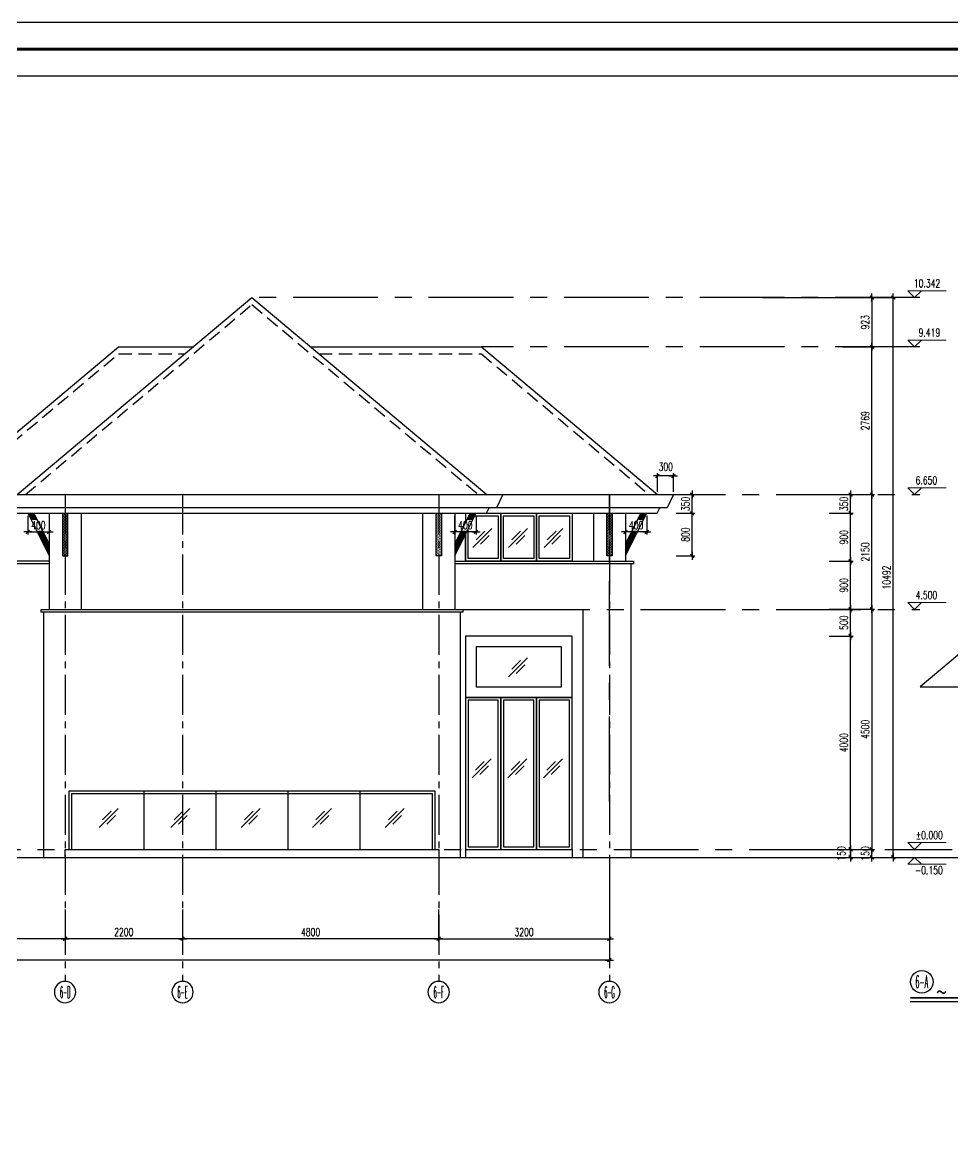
# Model space of a CAD drawing. Extents: x -395226 to -176901, y -140672 to 68263.
# Drawn here: x -242497 to -225072, y -53717 to -32579 of the extents above; entities that cross this region are included whole.
import ezdxf
from ezdxf.enums import TextEntityAlignment as Align

# ---------------------------------------------------------------- set-up
doc = ezdxf.new("R2010")
doc.units = 0
doc.header["$LTSCALE"] = 1000
doc.header["$MEASUREMENT"] = 0
for name, pattern in [('ACAD_ISO08W100', [36, 24, -3, 6, -3]), ('CENTER', [50.8, 31.75, -6.35, 6.35, -6.35]), ('HIDDEN', [0.375, 0.25, -0.125]), ('Plans$0$CENTER2', [1.125, 0.75, -0.125, 0.125, -0.125])]:
    doc.linetypes.add(name, pattern=pattern)
doc.layers.get('0').update_dxf_attribs({"linetype": 'CONTINUOUS'})
doc.layers.get('Defpoints').update_dxf_attribs({"linetype": 'CONTINUOUS'})
for name, color, linetype in [('A-AXIS', 3, 'CONTINUOUS'), ('A-AXIS-TEXT', 7, 'CONTINUOUS'), ('A-COLUMN', 1, 'CONTINUOUS'), ('A-DIM', 201, 'CONTINUOUS'), ('A-DOTE', 8, 'ACAD_ISO08W100'), ('A-FACADE-hatch', 252, 'CONTINUOUS'), ('A-FIN-GRAN', 34, 'CONTINUOUS'), ('A-LINE', 8, 'CONTINUOUS'), ('A-NOTE', 150, 'CONTINUOUS'), ('A-PUB-DIM', 3, 'CONTINUOUS'), ('A-ROOF', 7, 'CONTINUOUS'), ('A-SITE', 7, 'CONTINUOUS'), ('A-TEXT-CN', 31, 'CONTINUOUS'), ('A-WINDOW', 4, 'CONTINUOUS'), ('AXIS', 3, 'CONTINUOUS'), ('AXIS_TEXT', 7, 'CONTINUOUS'), ('Plans$0$Grid', 9, 'Plans$0$CENTER2'), ('Sect 18', 1, 'CONTINUOUS'), ('图框', 7, 'CONTINUOUS')]:
    doc.layers.add(name, color=color, linetype=linetype)
doc.layers.add('A-LEVEL', color=135, linetype='CONTINUOUS', lineweight=0)
doc.styles.add('_TCH_AXIS', font='COMPLEX', dxfattribs={"bigfont": 'GBCBIG'})
doc.styles.add('COMPLEX', font='COMPLEX')
doc.styles.add('DIM_FONT', font='SIMPLEX', dxfattribs={"width": 0.7, "bigfont": 'GBCBIG'})
doc.styles.add('PRC-B', font='SIMHEI.TTF', dxfattribs={"width": 0.9})
doc.styles.add('TJHZTXT', font='tjromans.shx', dxfattribs={"width": 0.8, "bigfont": 'tjhztxt.shx'})
doc.styles.add('zjz', font='tjromans.shx', dxfattribs={"width": 0.7, "height": 500, "bigfont": 'tjhztxt.shx'})
doc.dimstyles.new('DIM100', dxfattribs={"dimscale": 100, "dimtxt": 3, "dimasz": 0.01, "dimexe": 1, "dimexo": 1, "dimgap": 1, "dimtad": 1, "dimdec": 0, "dimzin": 0, "dimdsep": 46, "dimtxsty": 'DIM_FONT', "dimblk1": '_DIMX', "dimblk2": '_DIMX', "dimsah": 1, "dimcen": 0.01, "dimclrd": 256, "dimclre": 256, "dimclrt": 7, "dimadec": 0, "dimazin": 0, "dimtfac": 1, "dimtdec": 0, "dimtix": 1, "dimtmove": 2, "dimatfit": 3, "dimldrblk": '_DIMX', "dimfxl": 0, "dimtolj": 1, "dimtzin": 5, "dimarcsym": 0})

# ---------------------------------------------------------------- blocks, each defined once
blk = doc.blocks.new('glass hatch')
at = {"color": 9}
for p, q in [((0, 0), (355, 355)), ((61, 143), (225, 306)), ((143, 61), (306, 225))]:
    blk.add_line(p, q, dxfattribs=at)
blk = doc.blocks.new('_DIMX')
blk.add_line((-150, 0), (150, 0))
at = {"const_width": 50}
blk.add_lwpolyline([(-70, -70), (70, 70)], dxfattribs=at)
blk = doc.blocks.new('*D724')
at = {"layer": 'A-DIM', "lineweight": -2}
for p, q in [((-230600, -41376), (-230600, -41026)), ((-230300, -41076), (-230599, -41076)), ((-230300, -41376), (-230300, -41026))]:
    blk.add_line(p, q, dxfattribs=at)
at = {"layer": 'Defpoints', "color": 0}
for p in [(-230600, -41076), (-230600, -41426), (-230300, -41426)]:
    blk.add_point(p, dxfattribs=at)
at = {"layer": 'A-DIM', "lineweight": -2, "xscale": 0.5, "yscale": 0.5, "zscale": 0.5, "rotation": 180}
blk.add_blockref('_DIMX', (-230600, -41076), dxfattribs=at)
at = {"layer": 'A-DIM', "lineweight": -2, "xscale": 0.5, "yscale": 0.5, "zscale": 0.5}
blk.add_blockref('_DIMX', (-230300, -41076), dxfattribs=at)
at = {"layer": 'A-DIM', "insert": (-230445, -40904), "char_height": 150, "attachment_point": 5, "style": 'DIM_FONT'}
blk.add_mtext('\\A1;300', dxfattribs=at)
blk = doc.blocks.new('*D725')
at = {"layer": 'A-DIM', "lineweight": -2}
for p, q in [((-231200, -41826), (-231200, -42176)), ((-230800, -41826), (-230800, -42176)), ((-230800, -42126), (-231199, -42126))]:
    blk.add_line(p, q, dxfattribs=at)
at = {"layer": 'Defpoints', "color": 0}
for p in [(-231200, -41776), (-230800, -41776), (-231200, -42126)]:
    blk.add_point(p, dxfattribs=at)
at = {"layer": 'A-DIM', "lineweight": -2, "xscale": 0.5, "yscale": 0.5, "zscale": 0.5}
for p, rotation in [((-231200, -42126), 179.9999999999916), ((-230800, -42126), 359.9999999999917)]:
    blk.add_blockref('_DIMX', p, dxfattribs=dict(at, rotation=rotation))
at = {"layer": 'A-DIM', "insert": (-231000, -42001), "char_height": 150, "attachment_point": 5, "style": 'DIM_FONT'}
blk.add_mtext('\\A1;400', dxfattribs=at)
blk = doc.blocks.new('*D726')
at = {"layer": 'A-DIM', "lineweight": -2}
for p, q in [((-230250, -41776), (-229900, -41776)), ((-229950, -42576), (-229950, -41777)), ((-230250, -42576), (-229900, -42576))]:
    blk.add_line(p, q, dxfattribs=at)
at = {"layer": 'Defpoints', "color": 0}
for p in [(-230300, -41776), (-229950, -41776), (-230300, -42576)]:
    blk.add_point(p, dxfattribs=at)
at = {"layer": 'A-DIM', "lineweight": -2, "xscale": 0.5, "yscale": 0.5, "zscale": 0.5}
for p, rotation in [((-229950, -41776), 90), ((-229950, -42576), 270)]:
    blk.add_blockref('_DIMX', p, dxfattribs=dict(at, rotation=rotation))
at = {"layer": 'A-DIM', "insert": (-230075, -42176), "char_height": 150, "attachment_point": 5, "rotation": 90, "style": 'DIM_FONT'}
blk.add_mtext('\\A1;800', dxfattribs=at)
blk = doc.blocks.new('*D727')
at = {"layer": 'A-DIM', "lineweight": -2}
for p, q in [((-230250, -41426), (-229900, -41426)), ((-229950, -41426), (-229950, -41425)), ((-229950, -41776), (-229950, -41426)), ((-230250, -41776), (-229900, -41776)), ((-229950, -41777), (-229950, -41777))]:
    blk.add_line(p, q, dxfattribs=at)
at = {"layer": 'Defpoints', "color": 0}
for p in [(-230300, -41426), (-229950, -41426), (-230300, -41776)]:
    blk.add_point(p, dxfattribs=at)
at = {"layer": 'A-DIM', "lineweight": -2, "xscale": 0.5, "yscale": 0.5, "zscale": 0.5}
for p, rotation in [((-229950, -41426), 270), ((-229950, -41776), 90)]:
    blk.add_blockref('_DIMX', p, dxfattribs=dict(at, rotation=rotation))
at = {"layer": 'A-DIM', "insert": (-230075, -41601), "char_height": 150, "attachment_point": 5, "rotation": 90, "style": 'DIM_FONT'}
blk.add_mtext('\\A1;350', dxfattribs=at)
blk = doc.blocks.new('*D729')
at = {"layer": 'A-DIM', "lineweight": -2}
for p, q in [((-242400, -41826), (-242400, -42176)), ((-242000, -41826), (-242000, -42176)), ((-242399, -42126), (-242000, -42126))]:
    blk.add_line(p, q, dxfattribs=at)
at = {"layer": 'Defpoints', "color": 0}
for p in [(-242400, -41776), (-242000, -41776), (-242000, -42126)]:
    blk.add_point(p, dxfattribs=at)
at = {"layer": 'A-DIM', "lineweight": -2, "xscale": 0.5, "yscale": 0.5, "zscale": 0.5, "rotation": 180}
blk.add_blockref('_DIMX', (-242400, -42126), dxfattribs=at)
at = {"layer": 'A-DIM', "lineweight": -2, "xscale": 0.5, "yscale": 0.5, "zscale": 0.5}
blk.add_blockref('_DIMX', (-242000, -42126), dxfattribs=at)
at = {"layer": 'A-DIM', "insert": (-242200, -42001), "char_height": 150, "attachment_point": 5, "style": 'DIM_FONT'}
blk.add_mtext('\\A1;400', dxfattribs=at)
blk = doc.blocks.new('*D732')
at = {"layer": 'A-DIM', "lineweight": -2}
for p, q in [((-234400, -41826), (-234400, -42176)), ((-234000, -41826), (-234000, -42176)), ((-234000, -42126), (-234399, -42126))]:
    blk.add_line(p, q, dxfattribs=at)
at = {"layer": 'Defpoints', "color": 0}
for p in [(-234400, -41776), (-234000, -41776), (-234400, -42126)]:
    blk.add_point(p, dxfattribs=at)
at = {"layer": 'A-DIM', "lineweight": -2, "xscale": 0.5, "yscale": 0.5, "zscale": 0.5}
for p, rotation in [((-234400, -42126), 179.9999999999916), ((-234000, -42126), 359.9999999999917)]:
    blk.add_blockref('_DIMX', p, dxfattribs=dict(at, rotation=rotation))
at = {"layer": 'A-DIM', "insert": (-234200, -42001), "char_height": 150, "attachment_point": 5, "style": 'DIM_FONT'}
blk.add_mtext('\\A1;400', dxfattribs=at)
blk = doc.blocks.new('*D733')
at = {"layer": 'A-PUB-DIM', "lineweight": -2}
for p, q in [((-239500, -49199), (-239500, -49799)), ((-234700, -49199), (-234700, -49799)), ((-234700, -49749), (-239499, -49749))]:
    blk.add_line(p, q, dxfattribs=at)
at = {"layer": 'Defpoints', "color": 0}
for p in [(-239500, -49149), (-234700, -49149), (-239500, -49749)]:
    blk.add_point(p, dxfattribs=at)
at = {"layer": 'A-PUB-DIM', "lineweight": -2, "xscale": 0.5, "yscale": 0.5, "zscale": 0.5, "rotation": 180}
blk.add_blockref('_DIMX', (-239500, -49749), dxfattribs=at)
at = {"layer": 'A-PUB-DIM', "lineweight": -2, "xscale": 0.5, "yscale": 0.5, "zscale": 0.5}
blk.add_blockref('_DIMX', (-234700, -49749), dxfattribs=at)
at = {"layer": 'A-PUB-DIM', "insert": (-237100, -49624), "char_height": 150, "attachment_point": 5, "style": 'DIM_FONT'}
blk.add_mtext('\\A1;4800', dxfattribs=at)
blk = doc.blocks.new('*D734')
at = {"layer": 'A-PUB-DIM', "lineweight": -2}
for p, q in [((-241700, -49199), (-241700, -49799)), ((-239500, -49199), (-239500, -49799)), ((-239500, -49749), (-241699, -49749))]:
    blk.add_line(p, q, dxfattribs=at)
at = {"layer": 'Defpoints', "color": 0}
for p in [(-241700, -49149), (-239500, -49149), (-241700, -49749)]:
    blk.add_point(p, dxfattribs=at)
at = {"layer": 'A-PUB-DIM', "lineweight": -2, "xscale": 0.5, "yscale": 0.5, "zscale": 0.5, "rotation": 180}
blk.add_blockref('_DIMX', (-241700, -49749), dxfattribs=at)
at = {"layer": 'A-PUB-DIM', "lineweight": -2, "xscale": 0.5, "yscale": 0.5, "zscale": 0.5}
blk.add_blockref('_DIMX', (-239500, -49749), dxfattribs=at)
at = {"layer": 'A-PUB-DIM', "insert": (-240600, -49624), "char_height": 150, "attachment_point": 5, "style": 'DIM_FONT'}
blk.add_mtext('\\A1;2200', dxfattribs=at)
blk = doc.blocks.new('*D735')
at = {"layer": 'A-PUB-DIM', "lineweight": -2}
for p, q in [((-244940, -49199), (-244940, -49799)), ((-241700, -49199), (-241700, -49799)), ((-241700, -49749), (-244939, -49749))]:
    blk.add_line(p, q, dxfattribs=at)
at = {"layer": 'Defpoints', "color": 0}
for p in [(-244940, -49149), (-241700, -49149), (-244940, -49749)]:
    blk.add_point(p, dxfattribs=at)
at = {"layer": 'A-PUB-DIM', "lineweight": -2, "xscale": 0.5, "yscale": 0.5, "zscale": 0.5, "rotation": 180}
blk.add_blockref('_DIMX', (-244940, -49749), dxfattribs=at)
at = {"layer": 'A-PUB-DIM', "lineweight": -2, "xscale": 0.5, "yscale": 0.5, "zscale": 0.5}
blk.add_blockref('_DIMX', (-241700, -49749), dxfattribs=at)
at = {"layer": 'A-PUB-DIM', "insert": (-243320, -49624), "char_height": 150, "attachment_point": 5, "style": 'DIM_FONT'}
blk.add_mtext('\\A1;3240', dxfattribs=at)
blk = doc.blocks.new('*D738')
at = {"layer": 'A-PUB-DIM', "lineweight": -2}
for p, q in [((-261740, -48891), (-261740, -50199)), ((-231500, -48891), (-231500, -50199)), ((-231500, -50149), (-261739, -50149))]:
    blk.add_line(p, q, dxfattribs=at)
at = {"layer": 'Defpoints', "color": 0}
for p in [(-261740, -48841), (-231500, -48841), (-261740, -50149)]:
    blk.add_point(p, dxfattribs=at)
at = {"layer": 'A-PUB-DIM', "lineweight": -2, "xscale": 0.5, "yscale": 0.5, "zscale": 0.5, "rotation": 180}
blk.add_blockref('_DIMX', (-261740, -50149), dxfattribs=at)
at = {"layer": 'A-PUB-DIM', "lineweight": -2, "xscale": 0.5, "yscale": 0.5, "zscale": 0.5}
blk.add_blockref('_DIMX', (-231500, -50149), dxfattribs=at)
at = {"layer": 'A-PUB-DIM', "insert": (-246620, -50024), "char_height": 150, "attachment_point": 5, "style": 'DIM_FONT'}
blk.add_mtext('\\A1;30240', dxfattribs=at)
blk = doc.blocks.new('_AXISO')
blk.add_circle((0, 0), 0.5)
at = {"layer": 'A-AXIS-TEXT', "style": 'COMPLEX', "width": 1.041667}
blk.add_attdef('A', text='', height=0.56, dxfattribs=at).set_placement((-0.25, -0.28), (0.25, -0.28), align=Align.FIT)
blk = doc.blocks.new('*D739')
at = {"layer": 'A-PUB-DIM', "lineweight": -2}
for p, q in [((-234700, -49199), (-234700, -49799)), ((-231500, -49199), (-231500, -49799)), ((-234699, -49749), (-231500, -49749))]:
    blk.add_line(p, q, dxfattribs=at)
at = {"layer": 'Defpoints', "color": 0}
for p in [(-234700, -49149), (-231500, -49149), (-231500, -49749)]:
    blk.add_point(p, dxfattribs=at)
at = {"layer": 'A-PUB-DIM', "lineweight": -2, "xscale": 0.5, "yscale": 0.5, "zscale": 0.5, "rotation": 180}
blk.add_blockref('_DIMX', (-234700, -49749), dxfattribs=at)
at = {"layer": 'A-PUB-DIM', "lineweight": -2, "xscale": 0.5, "yscale": 0.5, "zscale": 0.5}
blk.add_blockref('_DIMX', (-231500, -49749), dxfattribs=at)
at = {"layer": 'A-PUB-DIM', "insert": (-233100, -49624), "char_height": 150, "attachment_point": 5, "style": 'DIM_FONT'}
blk.add_mtext('\\A1;3200', dxfattribs=at)
blk = doc.blocks.new('*D752')
at = {"layer": 'A-PUB-DIM', "lineweight": -2}
for p, q in [((-228629, -37734), (-226131, -37734)), ((-226181, -48226), (-226181, -37735)), ((-228629, -48226), (-226131, -48226))]:
    blk.add_line(p, q, dxfattribs=at)
at = {"layer": 'Defpoints', "color": 0}
for p in [(-228679, -37734), (-226181, -37734), (-228679, -48226)]:
    blk.add_point(p, dxfattribs=at)
at = {"layer": 'A-PUB-DIM', "lineweight": -2, "xscale": 0.5, "yscale": 0.5, "zscale": 0.5}
for p, rotation in [((-226181, -37734), 90), ((-226181, -48226), 270)]:
    blk.add_blockref('_DIMX', p, dxfattribs=dict(at, rotation=rotation))
at = {"layer": 'A-PUB-DIM', "insert": (-226306, -42980), "char_height": 150, "attachment_point": 5, "rotation": 90, "style": 'DIM_FONT'}
blk.add_mtext('\\A1;10492', dxfattribs=at)
blk = doc.blocks.new('*D753')
at = {"layer": 'A-PUB-DIM', "lineweight": -2}
for p, q in [((-227129, -43576), (-226531, -43576)), ((-226581, -43577), (-226581, -48076)), ((-227129, -48076), (-226531, -48076))]:
    blk.add_line(p, q, dxfattribs=at)
at = {"layer": 'Defpoints', "color": 0}
for p in [(-227179, -43576), (-227179, -48076), (-226581, -48076)]:
    blk.add_point(p, dxfattribs=at)
at = {"layer": 'A-PUB-DIM', "lineweight": -2, "xscale": 0.5, "yscale": 0.5, "zscale": 0.5}
for p, rotation in [((-226581, -43576), 90), ((-226581, -48076), 270)]:
    blk.add_blockref('_DIMX', p, dxfattribs=dict(at, rotation=rotation))
at = {"layer": 'A-PUB-DIM', "insert": (-226706, -45826), "char_height": 150, "attachment_point": 5, "rotation": 90, "style": 'DIM_FONT'}
blk.add_mtext('\\A1;4500', dxfattribs=at)
blk = doc.blocks.new('*D754')
at = {"layer": 'A-PUB-DIM', "lineweight": -2}
for p, q in [((-227129, -41426), (-226531, -41426)), ((-226581, -43576), (-226581, -41427)), ((-227129, -43576), (-226531, -43576))]:
    blk.add_line(p, q, dxfattribs=at)
at = {"layer": 'Defpoints', "color": 0}
for p in [(-227179, -41426), (-226581, -41426), (-227179, -43576)]:
    blk.add_point(p, dxfattribs=at)
at = {"layer": 'A-PUB-DIM', "lineweight": -2, "xscale": 0.5, "yscale": 0.5, "zscale": 0.5}
for p, rotation in [((-226581, -41426), 90), ((-226581, -43576), 270)]:
    blk.add_blockref('_DIMX', p, dxfattribs=dict(at, rotation=rotation))
at = {"layer": 'A-PUB-DIM', "insert": (-226706, -42501), "char_height": 150, "attachment_point": 5, "rotation": 90, "style": 'DIM_FONT'}
blk.add_mtext('\\A1;2150', dxfattribs=at)
blk = doc.blocks.new('A$C27EA7CCC')
at = {"layer": 'A-LEVEL', "linetype": 'ByBlock'}
blk.add_lwpolyline([(1018, 509), (509, 0), (0, 509), (2880, 509)], dxfattribs=at)
at = {"layer": 'A-LEVEL', "style": 'zjz', "width": 0.7}
for tag, p in [('-6.000（建筑）', (3635, 1346)), ('-6.300（结构）', (3635, 645))]:
    blk.add_attdef(tag, text='', height=600, dxfattribs=at).set_placement(p, align=Align.RIGHT)
blk = doc.blocks.new('*D755')
at = {"layer": 'A-PUB-DIM', "lineweight": -2}
for p, q in [((-227129, -48076), (-226531, -48076)), ((-226581, -48076), (-226581, -48075)), ((-226581, -48226), (-226581, -48076)), ((-227129, -48226), (-226531, -48226)), ((-226581, -48227), (-226581, -48227))]:
    blk.add_line(p, q, dxfattribs=at)
at = {"layer": 'Defpoints', "color": 0}
for p in [(-227179, -48076), (-226581, -48076), (-227179, -48226)]:
    blk.add_point(p, dxfattribs=at)
at = {"layer": 'A-PUB-DIM', "lineweight": -2, "xscale": 0.5, "yscale": 0.5, "zscale": 0.5}
for p, rotation in [((-226581, -48076), 270), ((-226581, -48226), 90)]:
    blk.add_blockref('_DIMX', p, dxfattribs=dict(at, rotation=rotation))
at = {"layer": 'A-PUB-DIM', "insert": (-226706, -48151), "char_height": 150, "attachment_point": 5, "rotation": 90, "style": 'DIM_FONT'}
blk.add_mtext('\\A1;150', dxfattribs=at)
blk = doc.blocks.new('*D756')
at = {"layer": 'A-DIM', "lineweight": -2}
for p, q in [((-227381, -48076), (-226931, -48076)), ((-226981, -48226), (-226981, -48077)), ((-227381, -48226), (-226931, -48226))]:
    blk.add_line(p, q, dxfattribs=at)
at = {"layer": 'Defpoints', "color": 0}
for p in [(-227431, -48076), (-226981, -48076), (-227431, -48226)]:
    blk.add_point(p, dxfattribs=at)
at = {"layer": 'A-DIM', "lineweight": -2, "xscale": 0.5, "yscale": 0.5, "zscale": 0.5}
for p, rotation in [((-226981, -48076), 90), ((-226981, -48226), 270)]:
    blk.add_blockref('_DIMX', p, dxfattribs=dict(at, rotation=rotation))
at = {"layer": 'A-DIM', "insert": (-227153, -48151), "char_height": 150, "attachment_point": 5, "rotation": 90, "style": 'DIM_FONT'}
blk.add_mtext('\\A1;150', dxfattribs=at)
blk = doc.blocks.new('*D757')
at = {"layer": 'A-DIM', "lineweight": -2}
for p, q in [((-227381, -44076), (-226931, -44076)), ((-226981, -48076), (-226981, -44077)), ((-227381, -48076), (-226931, -48076))]:
    blk.add_line(p, q, dxfattribs=at)
at = {"layer": 'Defpoints', "color": 0}
for p in [(-227431, -44076), (-226981, -44076), (-227431, -48076)]:
    blk.add_point(p, dxfattribs=at)
at = {"layer": 'A-DIM', "lineweight": -2, "xscale": 0.5, "yscale": 0.5, "zscale": 0.5}
for p, rotation in [((-226981, -44076), 90), ((-226981, -48076), 270)]:
    blk.add_blockref('_DIMX', p, dxfattribs=dict(at, rotation=rotation))
at = {"layer": 'A-DIM', "insert": (-227106, -46076), "char_height": 150, "attachment_point": 5, "rotation": 90, "style": 'DIM_FONT'}
blk.add_mtext('\\A1;4000', dxfattribs=at)
blk = doc.blocks.new('*D758')
at = {"layer": 'A-DIM', "lineweight": -2}
for p, q in [((-227381, -43576), (-226931, -43576)), ((-226981, -44076), (-226981, -43577)), ((-227381, -44076), (-226931, -44076))]:
    blk.add_line(p, q, dxfattribs=at)
at = {"layer": 'Defpoints', "color": 0}
for p in [(-227431, -43576), (-226981, -43576), (-227431, -44076)]:
    blk.add_point(p, dxfattribs=at)
at = {"layer": 'A-DIM', "lineweight": -2, "xscale": 0.5, "yscale": 0.5, "zscale": 0.5}
for p, rotation in [((-226981, -43576), 90), ((-226981, -44076), 270)]:
    blk.add_blockref('_DIMX', p, dxfattribs=dict(at, rotation=rotation))
at = {"layer": 'A-DIM', "insert": (-227106, -43826), "char_height": 150, "attachment_point": 5, "rotation": 90, "style": 'DIM_FONT'}
blk.add_mtext('\\A1;500', dxfattribs=at)
blk = doc.blocks.new('*D759')
at = {"layer": 'A-DIM', "lineweight": -2}
for p, q in [((-227381, -42676), (-226931, -42676)), ((-226981, -43576), (-226981, -42677)), ((-227381, -43576), (-226931, -43576))]:
    blk.add_line(p, q, dxfattribs=at)
at = {"layer": 'Defpoints', "color": 0}
for p in [(-227431, -42676), (-226981, -42676), (-227431, -43576)]:
    blk.add_point(p, dxfattribs=at)
at = {"layer": 'A-DIM', "lineweight": -2, "xscale": 0.5, "yscale": 0.5, "zscale": 0.5}
for p, rotation in [((-226981, -42676), 90), ((-226981, -43576), 270)]:
    blk.add_blockref('_DIMX', p, dxfattribs=dict(at, rotation=rotation))
at = {"layer": 'A-DIM', "insert": (-227106, -43126), "char_height": 150, "attachment_point": 5, "rotation": 90, "style": 'DIM_FONT'}
blk.add_mtext('\\A1;900', dxfattribs=at)
blk = doc.blocks.new('*D760')
at = {"layer": 'A-DIM', "lineweight": -2}
for p, q in [((-227381, -41776), (-226931, -41776)), ((-226981, -42676), (-226981, -41777)), ((-227381, -42676), (-226931, -42676))]:
    blk.add_line(p, q, dxfattribs=at)
at = {"layer": 'Defpoints', "color": 0}
for p in [(-227431, -41776), (-226981, -41776), (-227431, -42676)]:
    blk.add_point(p, dxfattribs=at)
at = {"layer": 'A-DIM', "lineweight": -2, "xscale": 0.5, "yscale": 0.5, "zscale": 0.5}
for p, rotation in [((-226981, -41776), 90), ((-226981, -42676), 270)]:
    blk.add_blockref('_DIMX', p, dxfattribs=dict(at, rotation=rotation))
at = {"layer": 'A-DIM', "insert": (-227106, -42226), "char_height": 150, "attachment_point": 5, "rotation": 90, "style": 'DIM_FONT'}
blk.add_mtext('\\A1;900', dxfattribs=at)
blk = doc.blocks.new('*D761')
at = {"layer": 'A-DIM', "lineweight": -2}
for p, q in [((-227381, -41426), (-226931, -41426)), ((-226981, -41426), (-226981, -41425)), ((-226981, -41776), (-226981, -41426)), ((-227381, -41776), (-226931, -41776)), ((-226981, -41777), (-226981, -41777))]:
    blk.add_line(p, q, dxfattribs=at)
at = {"layer": 'Defpoints', "color": 0}
for p in [(-227431, -41426), (-226981, -41426), (-227431, -41776)]:
    blk.add_point(p, dxfattribs=at)
at = {"layer": 'A-DIM', "lineweight": -2, "xscale": 0.5, "yscale": 0.5, "zscale": 0.5}
for p, rotation in [((-226981, -41426), 270), ((-226981, -41776), 90)]:
    blk.add_blockref('_DIMX', p, dxfattribs=dict(at, rotation=rotation))
at = {"layer": 'A-DIM', "insert": (-227106, -41601), "char_height": 150, "attachment_point": 5, "rotation": 90, "style": 'DIM_FONT'}
blk.add_mtext('\\A1;350', dxfattribs=at)
blk = doc.blocks.new('*D762')
at = {"layer": 'A-PUB-DIM', "lineweight": -2}
for p, q in [((-227129, -38657), (-226531, -38657)), ((-226581, -41426), (-226581, -38658)), ((-227129, -41426), (-226531, -41426))]:
    blk.add_line(p, q, dxfattribs=at)
at = {"layer": 'Defpoints', "color": 0}
for p in [(-227179, -38657), (-226581, -38657), (-227179, -41426)]:
    blk.add_point(p, dxfattribs=at)
at = {"layer": 'A-PUB-DIM', "lineweight": -2, "xscale": 0.5, "yscale": 0.5, "zscale": 0.5}
for p, rotation in [((-226581, -38657), 90), ((-226581, -41426), 270)]:
    blk.add_blockref('_DIMX', p, dxfattribs=dict(at, rotation=rotation))
at = {"layer": 'A-PUB-DIM', "insert": (-226706, -40042), "char_height": 150, "attachment_point": 5, "rotation": 90, "style": 'DIM_FONT'}
blk.add_mtext('\\A1;2769', dxfattribs=at)
blk = doc.blocks.new('*D763')
at = {"layer": 'A-PUB-DIM', "lineweight": -2}
for p, q in [((-227129, -37734), (-226531, -37734)), ((-226581, -37735), (-226581, -38657)), ((-227129, -38657), (-226531, -38657))]:
    blk.add_line(p, q, dxfattribs=at)
at = {"layer": 'Defpoints', "color": 0}
for p in [(-227179, -37734), (-227179, -38657), (-226581, -38657)]:
    blk.add_point(p, dxfattribs=at)
at = {"layer": 'A-PUB-DIM', "lineweight": -2, "xscale": 0.5, "yscale": 0.5, "zscale": 0.5}
for p, rotation in [((-226581, -37734), 90), ((-226581, -38657), 270)]:
    blk.add_blockref('_DIMX', p, dxfattribs=dict(at, rotation=rotation))
at = {"layer": 'A-PUB-DIM', "insert": (-226706, -38196), "char_height": 150, "attachment_point": 5, "rotation": 90, "style": 'DIM_FONT'}
blk.add_mtext('\\A1;923', dxfattribs=at)
blk = doc.blocks.new('TJAD_TK_A0')
at = {"layer": '图框'}
blk.add_line((2162, 399.3), (973, 399.3), dxfattribs=at)
at = {"layer": '图框', "const_width": 1.2}
blk.add_lwpolyline([(2152, -431.7), (2152, 389.3), (998, 389.3), (998, -431.7)], close=True, dxfattribs=at)

msp = doc.modelspace()

# ---------------------------------------------------------------- hatches: boundary and pattern name
at = {"layer": 'A-FACADE-hatch'}
h = msp.add_hatch(dxfattribs=at)
h.set_pattern_fill('DOTS', color=256, scale=400, style=0)
h.set_pattern_definition([(180, (-441084.865, 7837.474), (-12.5, 25), [0, -25])])
h.paths.add_polyline_path([(-242399.7, -41776.3), (-242287.9, -41776.3), (-241999.7, -42352.7), (-241999.7, -42576.3)])
h = msp.add_hatch(dxfattribs=at)
h.set_pattern_fill('DOTS', color=256, scale=400, style=0)
h.set_pattern_definition([(180, (-241649.666, -42576.343), (-12.5, 25), [0, -25])])
h.paths.add_polyline_path([(-241749.7, -41776.3), (-241649.7, -41776.3), (-241649.7, -42576.3), (-241749.7, -42576.3)])
h = msp.add_hatch(dxfattribs=at)
h.set_pattern_fill('DOTS', color=256, scale=400, style=0)
h.set_pattern_definition([(360, (-234749.666, -42576.343), (12.5, 25), [0, -25])])
h.paths.add_polyline_path([(-234649.7, -41776.3), (-234749.7, -41776.3), (-234749.7, -42576.3), (-234649.7, -42576.3)])
h = msp.add_hatch(dxfattribs=at)
h.set_pattern_fill('DOTS', color=256, scale=400, style=0)
h.set_pattern_definition([(360, (-35314.467, 7837.474), (12.5, 25), [0, -25])])
h.paths.add_polyline_path([(-233999.7, -41776.3), (-234111.5, -41776.3), (-234399.7, -42352.7), (-234399.7, -42576.3)])
h = msp.add_hatch(dxfattribs=at)
h.set_pattern_fill('DOTS', color=256, scale=400, style=0)
h.set_pattern_definition([(360, (-231549.666, -42576.343), (12.5, 25), [0, -25])])
h.paths.add_polyline_path([(-231449.7, -41776.3), (-231549.7, -41776.3), (-231549.7, -42576.3), (-231449.7, -42576.3)])
h = msp.add_hatch(dxfattribs=at)
h.set_pattern_fill('DOTS', color=256, scale=400, style=0)
h.set_pattern_definition([(360, (-32114.467, 7837.474), (12.5, 25), [0, -25])])
h.paths.add_polyline_path([(-230799.7, -41776.3), (-230911.5, -41776.3), (-231199.7, -42352.7), (-231199.7, -42576.3)])

# ---------------------------------------------------------------- linework, layer by layer
at = {"layer": 'A-COLUMN'}
for points in [[(-241999.7, -41776.3), (-241999.7, -43576.3)], [(-241399.7, -41776.3), (-241399.7, -43576.3)], [(-234999.7, -41776.3), (-234999.7, -43576.3)], [(-234399.7, -41776.3), (-234399.7, -43576.3)]]:
    msp.add_lwpolyline(points, dxfattribs=at)
at = {"layer": 'A-DOTE', "linetype": 'CENTER', "ltscale": 0.05}
for p, q in [((-225680.5, -37734.3), (-238199.7, -37734.3)), ((-225680.5, -38657.3), (-233899.7, -38657.3)), ((-233455.5, -41426.3), (-225680.5, -41426.3)), ((-231499.7, -47175), (-231499.7, -41426.3)), ((-233455.5, -43576.3), (-225680.5, -43576.3)), ((-266980.5, -48076.3), (-225080.5, -48076.3))]:
    msp.add_line(p, q, dxfattribs=at)
at = {"layer": 'A-FIN-GRAN'}
for p, q in [((-241999.7, -42726.3), (-243499.7, -42726.3)), ((-231099.7, -42726.3), (-234399.7, -42726.3)), ((-234299.7, -43626.3), (-242099.7, -43626.3))]:
    msp.add_line(p, q, dxfattribs=at)
msp.add_lwpolyline([(-241699.7, -48226.3), (-241699.7, -48076.3), (-234699.7, -48076.3), (-234699.7, -48226.3)], dxfattribs=at)
at = {"layer": 'A-LINE'}
for p, q in [((-273380.5, -33579.1), (-219680.5, -33579.1)), ((-234399.7, -42576.3), (-233999.7, -41776.3)), ((-234399.7, -42352.7), (-234111.5, -41776.3)), ((-231199.7, -42576.3), (-230799.7, -41776.3)), ((-231199.7, -42352.7), (-230911.5, -41776.3))]:
    msp.add_line(p, q, dxfattribs=at)
for points in [[(-242399.7, -41776.3), (-241999.7, -42576.3)], [(-242287.9, -41776.3), (-241999.7, -42352.7)], [(-241749.7, -41776.3), (-241749.7, -42576.3), (-241649.7, -42576.3), (-241649.7, -41776.3)], [(-234649.7, -41776.3), (-234649.7, -42576.3), (-234749.7, -42576.3), (-234749.7, -41776.3)], [(-231449.7, -41776.3), (-231449.7, -42576.3), (-231549.7, -42576.3), (-231549.7, -41776.3)]]:
    msp.add_lwpolyline(points, dxfattribs=at)
at = {"layer": 'A-NOTE', "const_width": 35}
msp.add_lwpolyline([(-225863.1, -50856.3), (-221983.9, -50856.3)], dxfattribs=at)
at = {"layer": 'A-NOTE'}
msp.add_lwpolyline([(-225863.1, -50926.3), (-221983.9, -50926.3)], dxfattribs=at)
at = {"layer": 'A-ROOF', "color": 8, "linetype": 'HIDDEN'}
for p, q in [((-243844.1, -41426.3), (-240699.7, -38787.9)), ((-240699.7, -38787.9), (-239455.2, -38787.9)), ((-236944.1, -38787.9), (-233899.7, -38787.9)), ((-233899.7, -38787.9), (-230755.2, -41426.3))]:
    msp.add_line(p, q, dxfattribs=at)
at = {"layer": 'A-ROOF'}
for p, q in [((-242899.7, -41426.3), (-233499.7, -41426.3)), ((-233499.7, -41426.3), (-233616.2, -41676.3)), ((-233499.7, -41426.3), (-230299.7, -41426.3)), ((-230299.7, -41426.3), (-230416.2, -41676.3)), ((-233616.2, -41676.3), (-242783.1, -41676.3)), ((-242599.7, -41776.3), (-233802.9, -41776.3)), ((-233802.9, -41776.3), (-233756.2, -41676.3)), ((-233799.7, -41776.3), (-230602.9, -41776.3)), ((-230416.2, -41676.3), (-233616.2, -41676.3)), ((-230602.9, -41776.3), (-230556.2, -41676.3))]:
    msp.add_line(p, q, dxfattribs=at)
for points in [[(-242599.7, -41426.3), (-238199.7, -37734.3), (-233799.7, -41426.3)], [(-243999.7, -41426.3), (-240699.7, -38657.3), (-239299.7, -38657.3)], [(-237099.7, -38657.3), (-233899.7, -38657.3), (-230599.7, -41426.3)]]:
    msp.add_lwpolyline(points, dxfattribs=at)
at = {"layer": 'A-ROOF', "color": 8, "linetype": 'HIDDEN'}
msp.add_lwpolyline([(-242444.1, -41426.3), (-238199.7, -37864.8), (-233955.2, -41426.3)], dxfattribs=at)
at = {"layer": 'A-ROOF'}
msp.add_lwpolyline([(-224899.4, -45026.3), (-223849.7, -44145.5), (-223549.7, -44145.5), (-222500, -45026.3), (-221722.1, -45026.3), (-223699.7, -43367), (-225677.2, -45026.3)], close=True, dxfattribs=at)
at = {"layer": 'A-SITE', "ltscale": 0.05}
msp.add_lwpolyline([(-273494.7, -48226.3), (-219794.7, -48226.3)], dxfattribs=at)
at = {"layer": 'A-WINDOW'}
for p, q in [((-234199.7, -41776.3), (-234199.7, -41952.7)), ((-232199.7, -41776.3), (-232199.7, -42676.3)), ((-234199.7, -42176.3), (-234199.7, -42676.3)), ((-240224.7, -46976.3), (-240224.7, -48076.3)), ((-238874.7, -46976.3), (-238874.7, -48076.3)), ((-237524.7, -46976.3), (-237524.7, -48076.3)), ((-236174.7, -46976.3), (-236174.7, -48076.3)), ((-234199.7, -48076.3), (-234199.7, -48226.3)), ((-232199.7, -48076.3), (-232199.7, -48226.3))]:
    msp.add_line(p, q, dxfattribs=at)
for points in [[(-234099.7, -41776.3), (-233533, -41776.3), (-233533, -42676.3), (-234199.7, -42676.3), (-234199.7, -42176.3)], [(-234024.7, -41826.3), (-233583, -41826.3), (-233583, -42626.3), (-234149.7, -42626.3), (-234149.7, -42076.3)], [(-241624.7, -48076.3), (-241624.7, -46976.3), (-234774.7, -46976.3), (-234774.7, -48076.3)], [(-241574.7, -48076.3), (-241574.7, -47026.3), (-234824.7, -47026.3), (-234824.7, -48076.3)]]:
    msp.add_lwpolyline(points, dxfattribs=at)
for points in [[(-233533, -41776.3), (-232866.3, -41776.3), (-232866.3, -42676.3), (-233533, -42676.3)], [(-233483, -41826.3), (-232916.3, -41826.3), (-232916.3, -42626.3), (-233483, -42626.3)], [(-232866.3, -41776.3), (-232199.7, -41776.3), (-232199.7, -42676.3), (-232866.3, -42676.3)], [(-232816.3, -41826.3), (-232249.7, -41826.3), (-232249.7, -42626.3), (-232816.3, -42626.3)], [(-234199.7, -45226.3), (-232199.7, -45226.3), (-232199.7, -44076.3), (-234199.7, -44076.3)], [(-233999.7, -45026.3), (-232399.7, -45026.3), (-232399.7, -44276.3), (-233999.7, -44276.3)], [(-234199.7, -48076.3), (-233533, -48076.3), (-233533, -45226.3), (-234199.7, -45226.3)], [(-233533, -48076.3), (-232866.3, -48076.3), (-232866.3, -45226.3), (-233533, -45226.3)], [(-232866.3, -48076.3), (-232199.7, -48076.3), (-232199.7, -45226.3), (-232866.3, -45226.3)], [(-234149.7, -48026.3), (-233583, -48026.3), (-233583, -45276.3), (-234149.7, -45276.3)], [(-233483, -48026.3), (-232916.3, -48026.3), (-232916.3, -45276.3), (-233483, -45276.3)], [(-232816.3, -48026.3), (-232249.7, -48026.3), (-232249.7, -45276.3), (-232816.3, -45276.3)]]:
    msp.add_lwpolyline(points, close=True, dxfattribs=at)
at = {"layer": 'Plans$0$Grid', "color": 8}
for p, q in [((-241699.7, -41426.3), (-241699.7, -50549.3)), ((-239499.7, -41426.3), (-239499.7, -50549.3)), ((-234699.7, -41426.3), (-234699.7, -50549.3)), ((-231499.7, -41426.3), (-231499.7, -50549.3))]:
    msp.add_line(p, q, dxfattribs=at)
at = {"layer": 'Sect 18'}
for points in [[(-231799.7, -41776.3), (-231799.7, -42676.3)], [(-231199.7, -41776.3), (-231199.7, -42676.3)], [(-241999.7, -42676.3), (-243549.7, -42676.3), (-243549.7, -42726.3), (-243499.7, -42726.3), (-243499.7, -48226.3)], [(-234399.7, -42676.3), (-231049.7, -42676.3), (-231049.7, -42726.3), (-231099.7, -42726.3), (-231099.7, -48226.3)], [(-242099.7, -48226.3), (-242099.7, -43626.3), (-242149.7, -43626.3), (-242149.7, -43576.3), (-234249.7, -43576.3), (-234249.7, -43626.3), (-234299.7, -43626.3), (-234299.7, -48226.3)], [(-234349.7, -43576.3), (-231999.7, -43576.3), (-231999.7, -48226.3)]]:
    msp.add_lwpolyline(points, dxfattribs=at)

# ---------------------------------------------------------------- block references
at = {"layer": 'A-AXIS'}
ref = msp.add_blockref('_AXISO', (-241699.7, -50749.3), dxfattribs=dict(at, xscale=-400.0000000232831, yscale=399.9999999941792, zscale=400))
ref.add_attrib('A', '6-D', dxfattribs={"layer": 'A-AXIS-TEXT', "height": 224, "style": 'COMPLEX', "width": 0.292092}).set_placement((-241796, -50861.3), (-241599.7, -50861.3), align=Align.FIT)
ref = msp.add_blockref('_AXISO', (-239499.7, -50749.3), dxfattribs=dict(at, xscale=-400.0000000232831, yscale=399.9999999941792, zscale=400))
ref.add_attrib('A', '6-E', dxfattribs={"layer": 'A-AXIS-TEXT', "height": 224, "style": 'COMPLEX', "width": 0.296803}).set_placement((-239596, -50861.3), (-239399.7, -50861.3), align=Align.FIT)
ref = msp.add_blockref('_AXISO', (-234699.7, -50749.3), dxfattribs=dict(at, xscale=-400.0000000232831, yscale=399.9999999941792, zscale=400))
ref.add_attrib('A', '6-F', dxfattribs={"layer": 'A-AXIS-TEXT', "height": 224, "style": 'COMPLEX', "width": 0.296803}).set_placement((-234796, -50861.3), (-234599.7, -50861.3), align=Align.FIT)
ref = msp.add_blockref('_AXISO', (-231499.7, -50749.3), dxfattribs=dict(at, xscale=-400.0000000232831, yscale=399.9999999941792, zscale=400))
ref.add_attrib('A', '6-G', dxfattribs={"layer": 'A-AXIS-TEXT', "height": 224, "style": 'COMPLEX', "width": 0.287528}).set_placement((-231596, -50861.3), (-231399.7, -50861.3), align=Align.FIT)
at = {"layer": 'A-LEVEL', "linetype": 'ByBlock'}
ref = msp.add_blockref('A$C27EA7CCC', (-225907.8, -37734.3), dxfattribs=dict(at, xscale=0.25, yscale=0.25, zscale=0.25))
ref.add_attrib('-6.000（建筑）', '10.342', dxfattribs={"height": 150, "style": 'TJHZTXT', "width": 0.7}).set_placement((-225300.7, -37541.9), align=Align.RIGHT)
ref = msp.add_blockref('A$C27EA7CCC', (-225907.8, -38657.3), dxfattribs=dict(at, xscale=0.25, yscale=0.25, zscale=0.25))
ref.add_attrib('-6.000（建筑）', '9.419', dxfattribs={"height": 150, "style": 'TJHZTXT', "width": 0.7}).set_placement((-225300.7, -38464.9), align=Align.RIGHT)
ref = msp.add_blockref('A$C27EA7CCC', (-225907.8, -41426.3), dxfattribs=dict(at, xscale=0.25, yscale=0.25, zscale=0.25))
ref.add_attrib('-6.000（建筑）', '6.650', dxfattribs={"height": 150, "style": 'TJHZTXT', "width": 0.7}).set_placement((-225357.3, -41233.9), align=Align.RIGHT)
ref = msp.add_blockref('A$C27EA7CCC', (-225907.8, -43576.3), dxfattribs=dict(at, xscale=0.25, yscale=0.25, zscale=0.25))
ref.add_attrib('-6.000（建筑）', '4.500', dxfattribs={"height": 150, "style": 'TJHZTXT', "width": 0.7}).set_placement((-225357.3, -43383.9), align=Align.RIGHT)
ref = msp.add_blockref('A$C27EA7CCC', (-225907.8, -48075.8), dxfattribs=dict(at, xscale=0.25, yscale=0.25, zscale=0.25))
ref.add_attrib('-6.000（建筑）', '%%p0.000', dxfattribs={"height": 150, "style": 'TJHZTXT', "width": 0.7}).set_placement((-225252.3, -47883.4), align=Align.RIGHT)
ref = msp.add_blockref('A$C27EA7CCC', (-225907.8, -48226.3), dxfattribs=dict(at, xscale=-0.25, yscale=0.25, zscale=0.25, rotation=180))
ref.add_attrib('-6.000（建筑）', '-0.150', dxfattribs={"height": 150, "style": 'TJHZTXT', "width": 0.7}).set_placement((-225252.3, -48539.9), align=Align.RIGHT)
at = {"layer": 'A-WINDOW'}
for p in [(-234058.4, -42418), (-233391.7, -42418), (-232725, -42418), (-233392.5, -44842.6), (-234069.8, -46734.8), (-233403.1, -46734.8), (-232736.5, -46734.8), (-241060.2, -47664.9), (-239716.7, -47664.9), (-238400, -47664.9), (-237063.1, -47664.9), (-235702.6, -47664.9)]:
    msp.add_blockref('glass hatch', p, dxfattribs=at)
at = {"layer": 'AXIS'}
ref = msp.add_blockref('_AXISO', (-225646.1, -50556), dxfattribs=dict(at, xscale=422.4000000001397, yscale=422.3999999999942, zscale=422.4))
ref.add_attrib('A', '6-A', dxfattribs={"layer": 'AXIS_TEXT', "height": 238.95, "style": '_TCH_AXIS', "width": 0.328125}).set_placement((-225765.5, -50675.4), (-225526.6, -50675.4), align=Align.FIT)
at = {"layer": '图框', "xscale": 50, "yscale": 50, "zscale": 50}
msp.add_blockref('TJAD_TK_A0', (-323394.7, -52544), dxfattribs=at)

# ---------------------------------------------------------------- texts
at = {"layer": 'A-TEXT-CN', "style": 'PRC-B', "width": 0.9}
msp.add_text('~', height=320, dxfattribs=at).set_placement((-225374.6, -50910.5))

# ---------------------------------------------------------------- dimensions: what is measured, and where the dimension line sits
at = {"layer": 'A-DIM'}
for base, p1, p2, angle, picture, middle in [((-230599.7, -41076.3), (-230299.7, -41426.3), (-230599.7, -41426.3), 180, '*D724', (-230445.5, -40903.8)), ((-226980.5, -48076.3), (-227430.5, -48226.3), (-227430.5, -48076.3), 90, '*D756', (-227153, -48151.3))]:
    dim = msp.add_linear_dim(base=base, p1=p1, p2=p2, angle=angle, dimstyle='DIM100', override={"dimscale": 50, "dimclrt": 256}, dxfattribs=at)
    dim.commit()
    dim.dimension.update_dxf_attribs({"geometry": picture, "text_midpoint": middle, "dimtype": 129})
for p1, p2, distance, picture, middle in [((-230299.7, -41776.3), (-230299.7, -41426.3), -350, '*D727', (-230074.7, -41601.3)), ((-227430.5, -41776.3), (-227430.5, -41426.3), -450, '*D761', (-227105.5, -41601.3)), ((-242399.7, -41776.3), (-241999.7, -41776.3), -350, '*D729', (-242199.7, -42001.3)), ((-233999.7, -41776.3), (-234399.7, -41776.3), 350, '*D732', (-234199.7, -42001.3)), ((-230799.7, -41776.3), (-231199.7, -41776.3), 350, '*D725', (-230999.7, -42001.3)), ((-230299.7, -42576.3), (-230299.7, -41776.3), -350, '*D726', (-230074.7, -42176.3)), ((-227430.5, -42676.3), (-227430.5, -41776.3), -450, '*D760', (-227105.5, -42226.3)), ((-227430.5, -43576.3), (-227430.5, -42676.3), -450, '*D759', (-227105.5, -43126.3)), ((-227430.5, -44076.3), (-227430.5, -43576.3), -450, '*D758', (-227105.5, -43826.3)), ((-227430.5, -48076.3), (-227430.5, -44076.3), -450, '*D757', (-227105.5, -46076.3))]:
    dim = msp.add_aligned_dim(p1=p1, p2=p2, distance=distance, dimstyle='DIM100', override={"dimscale": 50, "dimclrt": 256}, dxfattribs=at)
    dim.commit()
    dim.dimension.update_dxf_attribs({"geometry": picture, "text_midpoint": middle})
at = {"layer": 'A-PUB-DIM'}
for base, p1, p2, angle, picture, middle in [((-226180.5, -37734.3), (-228678.6, -48226.3), (-228678.6, -37734.3), 270, '*D752', (-226305.5, -42980.3)), ((-226580.5, -38657.3), (-227179.1, -37734.3), (-227179.1, -38657.3), 90, '*D763', (-226705.5, -38195.8)), ((-226580.5, -38657.3), (-227179.1, -41426.3), (-227179.1, -38657.3), 270, '*D762', (-226705.5, -40041.8)), ((-226580.5, -41426.3), (-227179.1, -43576.3), (-227179.1, -41426.3), 270, '*D754', (-226705.5, -42501.3)), ((-226580.5, -48076.3), (-227179.1, -43576.3), (-227179.1, -48076.3), 90, '*D753', (-226705.5, -45826.3)), ((-226580.5, -48076.3), (-227179.1, -48226.3), (-227179.1, -48076.3), 270, '*D755', (-226705.5, -48151.3)), ((-231499.7, -49749.3), (-234699.7, -49148.7), (-231499.7, -49148.7), 180, '*D739', (-233099.7, -49624.3))]:
    dim = msp.add_linear_dim(base=base, p1=p1, p2=p2, angle=angle, dimstyle='DIM100', override={"dimscale": 50, "dimclrt": 256}, dxfattribs=at)
    dim.commit()
    dim.dimension.update_dxf_attribs({"geometry": picture, "text_midpoint": middle})
for base, p1, p2, picture, middle in [((-261739.7, -50149.3), (-231499.7, -48841), (-261739.7, -48841), '*D738', (-246619.7, -50024.3)), ((-244939.7, -49749.3), (-241699.7, -49148.7), (-244939.7, -49148.7), '*D735', (-243319.7, -49624.3)), ((-241699.7, -49749.3), (-239499.7, -49148.7), (-241699.7, -49148.7), '*D734', (-240599.7, -49624.3)), ((-239499.7, -49749.3), (-234699.7, -49148.7), (-239499.7, -49148.7), '*D733', (-237099.7, -49624.3))]:
    dim = msp.add_linear_dim(base=base, p1=p1, p2=p2, dimstyle='DIM100', override={"dimscale": 50, "dimclrt": 256}, dxfattribs=at)
    dim.commit()
    dim.dimension.update_dxf_attribs({"geometry": picture, "text_midpoint": middle})

doc.saveas('drawing.dxf')
